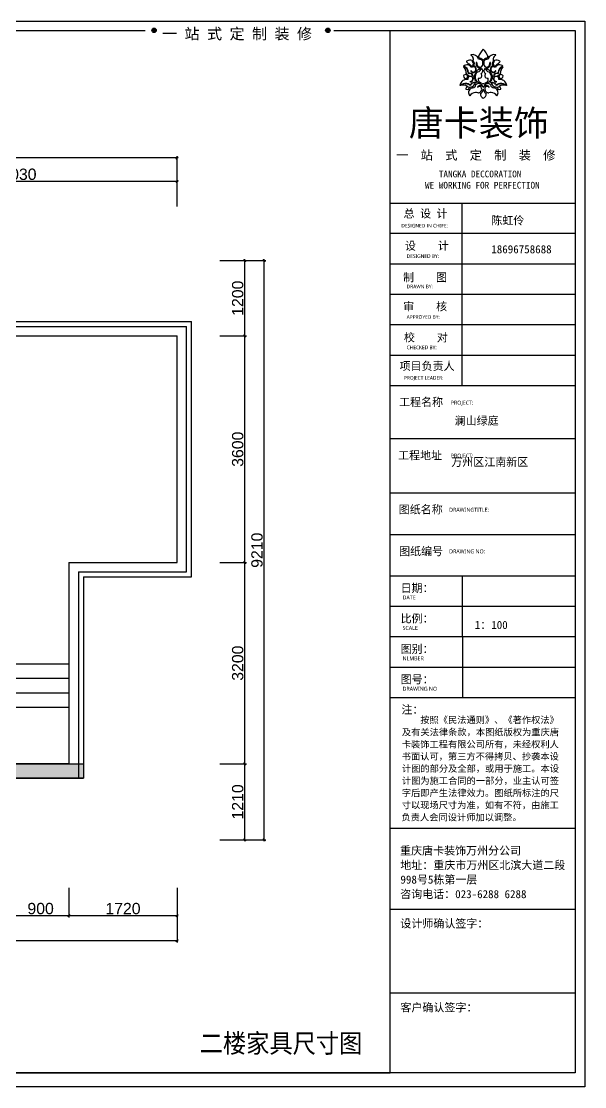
# Model space of a CAD drawing. Header units: millimetres. Extents: x 2919 to 27402, y 1359 to 40342.
# Drawn here: x 18441 to 27402, y 1359 to 18291 of the extents above; entities that cross this region are included whole.
import ezdxf
from ezdxf.enums import TextEntityAlignment as Align

# ---------------------------------------------------------------- set-up
doc = ezdxf.new("R2010")
doc.units = ezdxf.units.MM
doc.layers.add('1', color=1, linetype='Continuous')
doc.layers.add('DIM', color=1, linetype='Continuous')
doc.layers.add('填充', color=250, linetype='Continuous', lineweight=30)
doc.layers.add('文字', color=3, linetype='Continuous', lineweight=13)
doc.styles.get("Standard").update_dxf_attribs({"font": 'arial.ttf'})
doc.styles.add('图框－雅黑', font='')
doc.styles.add('黑体', font='simhei.ttf', dxfattribs={"width": 0.8})
doc.styles.get('图框－雅黑').set_extended_font_data('Microsoft YaHei')
doc.dimstyles.new('爱', dxfattribs={"dimtxt": 180, "dimasz": 40, "dimexe": 30, "dimexo": 30, "dimgap": 20, "dimtad": 1, "dimdec": 0, "dimdsep": 46, "dimtxsty": 'Standard', "dimblk": 'ARCHTICK', "dimcen": 2.5, "dimdle": 20, "dimclrd": 3, "dimclre": 3, "dimclrt": 3, "dimadec": 0, "dimazin": 0, "dimtfac": 1, "dimtdec": 0, "dimtmove": 2, "dimatfit": 3, "dimldrblk": 'OPEN90', "dimfxl": 0, "dimarcsym": 0})

# ---------------------------------------------------------------- blocks, each defined once
blk = doc.blocks.new('4a78gf4t8h7y4u874i78478o478op[pp[[p[[')
at = {"layer": 'DIM'}
h = blk.add_hatch(color=152, dxfattribs=at)
edge = h.paths.add_edge_path()
edge.add_arc((302.51, -2.46), 0.608, 0, 360)
h = blk.add_hatch(color=152, dxfattribs=at)
edge = h.paths.add_edge_path()
edge.add_arc((349.93, -2.46), 0.608, 0, 360)
at = {"color": 14}
for centre, radius, start, end in [((400.52, -14.42), 10.66, 140.1265, 153.9099), ((384.16, -14.42), 10.66, 26.0901, 39.8735), ((387.91, -10.96), 0.135, 130.8622, 224.8132), ((389.59, -9.87), 2.14, 212.5017, 235.9747), ((388.69, -12.05), 1.47, 64.6412, 126.2564), ((388.97, -9.15), 0.0576, 129.2482, 281.0811), ((387.94, -10.67), 1.78, 15.1882, 56.6691), ((389.34, -10.81), 1.76, 15.7951, 103.5939), ((389.26, -10.78), 0.0899, 321.3052, 73.6602), ((389.59, -10.92), 0.269, 157.052, 235.895), ((389.01, -11.66), 0.674, 356.1363, 53.5632), ((388.6, -10.43), 1.08, 337.9573, 19.9477), ((389.63, -10.85), 0.0353, 157.9573, 229.126), ((389.03, -11.54), 0.887, 354.8606, 49.126), ((388.69, -11.57), 1.23, 331.0592, 1.2851), ((392.12, -11.53), 1.73, 172.5257, 208.8476), ((390.48, -11.33), 0.0798, 8.1, 177.7915), ((392.76, -11.4), 2.2, 177.7524, 191.0961), ((390.98, -9.75), 0.0371, 151.5138, 287.6923), ((391.08, -10.19), 0.413, 67.7619, 102.0104), ((391, -9.82), 0.0353, 102.0104, 107.6923), ((391.13, -11.71), 1.38, 58.9189, 93.8184), ((391.22, -9.84), 0.0353, 52.4637, 67.7619), ((391.07, -10.04), 0.289, 356.5308, 52.4637), ((391.39, -10.06), 0.0353, 176.5308, 267.8872), ((391.35, -11.14), 1.05, 19.3354, 87.8872), ((391.26, -11.29), 0.961, 6.6933, 52.8526), ((390.78, -11.4), 1.46, 320.723, 8.785), ((393.32, -11.14), 1.05, 92.1128, 160.6646), ((393.9, -11.4), 1.46, 171.215, 219.277), ((393.41, -11.29), 0.961, 127.1474, 173.3067), ((393.55, -11.71), 1.38, 86.1816, 121.0811), ((393.28, -10.06), 0.0353, 272.1128, 3.4692), ((393.61, -10.04), 0.289, 127.5363, 183.4692), ((393.45, -9.84), 0.0353, 112.2381, 127.5363), ((393.6, -10.19), 0.413, 77.9896, 112.2381), ((395.33, -10.81), 1.76, 76.4061, 164.2049), ((393.67, -9.82), 0.0353, 72.3077, 77.9896), ((393.7, -9.75), 0.0371, 252.3077, 28.4862), ((392.55, -11.53), 1.73, 331.1524, 7.4743), ((391.91, -11.4), 2.2, 348.9039, 2.2476), ((394.2, -11.33), 0.0798, 2.2085, 171.9), ((395.64, -11.54), 0.887, 130.874, 185.1394), ((395.98, -11.57), 1.23, 178.7149, 208.9408), ((396.07, -10.43), 1.08, 160.0523, 202.0427), ((395.66, -11.66), 0.674, 126.4368, 183.8637), ((396.73, -10.67), 1.78, 123.3309, 164.8118), ((395.04, -10.85), 0.0353, 310.874, 22.0427), ((395.08, -10.92), 0.269, 304.105, 22.948), ((395.41, -10.78), 0.0899, 106.3398, 218.6948), ((395.98, -12.05), 1.47, 53.7436, 115.3588), ((395.71, -9.15), 0.0576, 258.9189, 50.7518), ((395.08, -9.87), 2.14, 304.0253, 327.4983), ((396.76, -10.96), 0.135, 315.1868, 49.1378), ((387.65, -15.43), 0.929, 84.7532, 144.0641), ((387.91, -13.27), 1.41, 81.3762, 132.126), ((386.54, -13.91), 1.74, 358.0071, 75.7138), ((387.06, -12.43), 0.0342, 74.8794, 225.9526), ((385.98, -13.62), 1.58, 4.0286, 48.0926), ((386.68, -13.81), 1.47, 0, 74.6784), ((388.71, -13.65), 1.17, 173.0412, 225.9752), ((388.55, -14.03), 0.942, 210.4367, 249.9982), ((389.02, -13.43), 1.55, 217.4163, 278.2664), ((387.86, -13.14), 1.29, 23.2238, 77.9881), ((389.5, -13.64), 1.36, 187.5695, 208.1232), ((388.53, -13.88), 0.273, 199.5533, 277.467), ((388.39, -14.1), 0.196, 243.0816, 305.2606), ((387.84, -12.94), 1.41, 36.7382, 66.639), ((388.69, -14.96), 0.726, 0.2025, 105.3957), ((388.61, -15.1), 0.95, 18.0914, 92.663), ((388.99, -13.55), 0.0538, 19.3538, 233.4286), ((389.55, -13.27), 0.677, 208.7612, 309.5254), ((389.67, -11.57), 0.875, 216.7287, 231.5577), ((389.6, -13.11), 0.737, 249.5535, 139.1764), ((389.7, -13.1), 0.791, 213.1132, 242.9671), ((389.14, -12.23), 0.0353, 231.5577, 342.1639), ((389.58, -12.37), 0.419, 116.4667, 162.1639), ((389.45, -12.29), 0.299, 63.1893, 101.2964), ((389.6, -11.99), 0.0353, 243.1893, 337.7898), ((388.99, -11.74), 0.69, 337.7898, 3.0865), ((389.8, -12.18), 0.0353, 151.0592, 253.2425), ((389.53, -13.07), 0.895, 352.5078, 73.2425), ((391.52, -15.08), 1.61, 127.2401, 177.4415), ((390.34, -14.54), 0.82, 76.4576, 119.2239), ((391.83, -15.19), 1.74, 125.5013, 196.2356), ((390.5, -13.2), 0.0883, 172.5078, 239.2803), ((390.82, -12.67), 0.711, 239.2803, 260.4271), ((391.54, -11.51), 1.22, 211.1976, 261.466), ((390.52, -13.77), 0.0353, 307.2401, 76.4576), ((391.39, -11.65), 0.81, 179.3168, 256.3117), ((390.72, -13.28), 0.0883, 260.4271, 316.7001), ((391.65, -14.16), 1.2, 99.0613, 136.7001), ((390.84, -13.8), 0.0353, 101.1298, 125.5013), ((390.59, -12.53), 1.26, 281.1298, 344.9758), ((391.41, -11.73), 0.746, 238.6902, 325.9802), ((391.37, -12.86), 0.149, 266.2388, 96.969), ((391.78, -14.27), 0.0353, 120.8242, 220.5733), ((391.12, -14.84), 0.836, 345.3583, 40.5733), ((391.33, -13.51), 0.849, 300.8242, 48.4938), ((391.83, -12.95), 0.0968, 27.6017, 101.0193), ((393.34, -13.51), 0.849, 131.5062, 239.1758), ((393.26, -11.73), 0.746, 214.0198, 301.3098), ((393.55, -14.84), 0.836, 139.4267, 194.6417), ((392.84, -12.95), 0.0968, 78.9807, 152.3983), ((394.08, -12.53), 1.26, 195.0242, 258.8702), ((392.89, -14.27), 0.0353, 319.4267, 59.1758), ((393.3, -12.86), 0.149, 83.031, 273.7612), ((393.02, -14.16), 1.2, 43.2999, 80.9387), ((393.14, -11.51), 1.22, 278.534, 328.8024), ((393.29, -11.65), 0.81, 283.6883, 0.6832), ((393.83, -13.8), 0.0353, 54.4987, 78.8702), ((392.84, -15.19), 1.74, 343.7644, 54.4987), ((393.96, -13.28), 0.0883, 223.2999, 279.5729), ((393.85, -12.67), 0.711, 279.5729, 300.7197), ((394.15, -13.77), 0.0353, 103.5424, 232.7599), ((393.16, -15.08), 1.61, 2.5585, 52.7599), ((394.33, -14.54), 0.82, 60.7761, 103.5424), ((394.17, -13.2), 0.0883, 300.7197, 7.4922), ((395.15, -13.07), 0.895, 106.7575, 187.4922), ((395.08, -13.11), 0.737, 40.8236, 290.4465), ((395.13, -13.27), 0.677, 230.4746, 331.2388), ((394.88, -12.18), 0.0353, 286.7575, 28.9408), ((395.68, -11.74), 0.69, 176.9135, 202.2102), ((395.07, -11.99), 0.0353, 202.2102, 296.8107), ((395.22, -12.29), 0.299, 78.7036, 116.8107), ((396.06, -15.1), 0.95, 87.337, 161.9086), ((395.98, -14.96), 0.726, 74.6043, 179.7975), ((395.1, -12.37), 0.419, 17.8361, 63.5333), ((394.97, -13.1), 0.791, 297.0329, 326.8868), ((395.65, -13.43), 1.55, 261.7336, 322.5837), ((395.53, -12.23), 0.0353, 197.8361, 308.4423), ((395.01, -11.57), 0.875, 308.4423, 323.2713), ((396.82, -13.14), 1.29, 102.0119, 156.7762), ((395.69, -13.55), 0.0538, 306.5714, 160.6462), ((396.83, -12.94), 1.41, 113.361, 143.2618), ((396.14, -13.88), 0.273, 262.533, 340.4467), ((396.29, -14.1), 0.196, 234.7394, 296.9184), ((395.18, -13.64), 1.36, 331.8768, 352.4305), ((398.13, -13.91), 1.74, 104.2862, 181.9929), ((396.13, -14.03), 0.942, 290.0018, 329.5633), ((397.99, -13.81), 1.47, 105.3216, 180), ((396.76, -13.27), 1.41, 47.874, 98.6238), ((395.96, -13.65), 1.17, 314.0248, 6.9588), ((397.02, -15.43), 0.929, 35.9359, 95.2468), ((398.7, -13.62), 1.58, 131.9074, 175.9714), ((397.61, -12.43), 0.0342, 314.0474, 105.1206), ((387.93, -17.78), 2, 126.5288, 172.2908), ((387.52, -19.55), 2.57, 83.4622, 127.5016), ((387.49, -19.53), 2.45, 94.6709, 124.2198), ((386.79, -19.69), 2.29, 58.8938, 107.2806), ((387.87, -17.98), 2.13, 83.6236, 122.0818), ((387.65, -14.88), 0.755, 180, 237.0377), ((387.62, -15.01), 0.633, 228.6787, 287.3696), ((387.57, -19.25), 2.17, 64.6612, 97.4061), ((388.36, -15.52), 0.558, 101.6135, 188.7861), ((387.81, -18.35), 1.35, 58.5893, 90), ((388.87, -15.74), 0.771, 121.3658, 188.9576), ((388.2, -14.95), 0.05, 332.779, 80.1785), ((388.79, -15.75), 0.74, 25.26, 115.5586), ((388.79, -16.99), 0.412, 224.8879, 301.4969), ((388.72, -16.98), 0.301, 226.3303, 319.3723), ((388.8, -15.68), 0.703, 259.5615, 20.9149), ((388.97, -16.09), 0.407, 224.1862, 316.2123), ((389.81, -17.76), 1.04, 91.662, 145.9124), ((389.73, -17.53), 0.747, 118.9529, 165.3858), ((388.26, -15.8), 2.23, 290.5042, 325.7046), ((389.05, -7.71), 7.26, 271.5215, 272.9171), ((388.18, -15.46), 1.42, 319.9735, 342.4303), ((389.7, -17.53), 0.734, 58.0105, 121.5848), ((389.51, -17.29), 0.82, 265.3598, 357.0098), ((390.29, -14.26), 0.949, 215.0022, 235.9379), ((390.87, -16.19), 1.38, 133.151, 167.6467), ((389.82, -14.96), 0.104, 234.5376, 331.0679), ((389.89, -18.07), 1.36, 76.8841, 94.5878), ((391.6, -15.32), 1.67, 175.1933, 227.5514), ((390.02, -16.99), 0.112, 323.3299, 48.7162), ((391.55, -15.33), 1.44, 194.0716, 279.6886), ((390.2, -16.44), 0.305, 270, 317.0051), ((391.07, -17.97), 0.974, 78.6083, 139.2522), ((390.41, -16.59), 0.0632, 275.5696, 64.8036), ((391.92, -15.79), 0.96, 163.0666, 262.1452), ((391.24, -14.82), 0.729, 251.4629, 354.1918), ((391.26, -17.62), 0.599, 349.5157, 90), ((392.37, -18.02), 1, 91.8098, 122.7133), ((389.55, -18.89), 2.85, 17.7866, 36.9845), ((392.31, -18.02), 1, 57.2867, 88.1902), ((395.12, -18.89), 2.85, 143.0155, 162.2134), ((393.44, -14.82), 0.729, 185.8082, 288.5371), ((393.41, -17.62), 0.599, 90, 190.4843), ((392.75, -15.79), 0.96, 277.8548, 16.9334), ((393.12, -15.33), 1.44, 260.3114, 345.9284), ((393.6, -17.97), 0.974, 40.7478, 101.3917), ((393.07, -15.32), 1.67, 312.4486, 4.8067), ((394.26, -16.59), 0.0632, 115.1964, 264.4304), ((394.48, -16.44), 0.305, 222.9949, 270), ((395.16, -17.29), 0.82, 182.9902, 274.6402), ((394.78, -18.07), 1.36, 85.4122, 103.1159), ((394.66, -16.99), 0.112, 131.2838, 216.6701), ((396.41, -15.8), 2.23, 214.2954, 249.4958), ((394.97, -17.53), 0.734, 58.4152, 121.9895), ((393.8, -16.19), 1.38, 12.3533, 46.849), ((394.85, -14.96), 0.104, 208.9321, 305.4624), ((394.86, -17.76), 1.04, 34.0876, 88.338), ((394.38, -14.26), 0.949, 304.0621, 324.9978), ((396.5, -15.46), 1.42, 197.5697, 220.0265), ((395.87, -15.68), 0.703, 159.0851, 280.4385), ((395.88, -15.75), 0.74, 64.4414, 154.74), ((395.62, -7.71), 7.26, 267.0829, 268.4785), ((394.95, -17.53), 0.747, 14.6142, 61.0471), ((395.71, -16.09), 0.407, 223.7877, 315.8138), ((395.89, -16.99), 0.412, 238.5031, 315.1121), ((395.95, -16.98), 0.301, 220.6277, 313.6697), ((396.86, -18.35), 1.35, 90, 121.4107), ((397.11, -19.25), 2.17, 82.5939, 115.3388), ((395.8, -15.74), 0.771, 351.0424, 58.6342), ((396.47, -14.95), 0.05, 99.8215, 207.221), ((396.32, -15.52), 0.558, 351.2139, 78.3865), ((396.8, -17.98), 2.13, 57.9182, 96.3764), ((397.88, -19.69), 2.29, 72.7194, 121.1062), ((397.16, -19.55), 2.57, 52.4984, 96.5378), ((397.06, -15.01), 0.633, 252.6304, 311.3213), ((397.19, -19.53), 2.45, 55.7802, 85.3291), ((397.02, -14.88), 0.755, 302.9623, 0), ((396.74, -17.78), 2, 7.7092, 53.4712), ((387.57, -19.25), 2.17, 124.0654, 124.0984), ((388.07, -18.39), 0.54, 94.8887, 168.4928), ((387.76, -18.32), 0.227, 169.8563, 264.6153), ((388.03, -17.41), 1.17, 251.927, 286.0861), ((388.67, -16.71), 1.24, 231.9681, 287.3787), ((388.61, -16.8), 1.21, 240.6364, 277.7844), ((389.69, -19.46), 1.37, 100.2396, 193.755), ((388.34, -18.5), 0.0353, 286.0861, 344.8944), ((388.39, -18.34), 0.035, 59.2344, 223.0521), ((389.29, -19.63), 0.945, 189.3675, 226.8283), ((388.14, -18.45), 0.242, 344.8944, 21.2645), ((390.41, -20.28), 2.81, 125.5995, 135.4377), ((390.42, -21.48), 2.12, 96.2113, 146.9584), ((390.01, -21.65), 2.29, 69.6744, 85.474), ((390.81, -17.97), 0.0444, 149.1897, 294.3192), ((391.42, -18.26), 0.715, 108.8098, 154.5449), ((390.88, -18.49), 1.02, 265.7547, 358.7898), ((394.54, -21.9), 5.37, 130.0673, 133.568), ((391.34, -18.36), 0.62, 81.7972, 114.6957), ((391.33, -18.5), 0.931, 56.2301, 98.8468), ((391.15, -18.44), 0.749, 354.4334, 68.5639), ((392.76, -19.83), 1.21, 173.3336, 213.7525), ((391.06, -18.59), 1.21, 294.2165, 322.9291), ((389.63, -17.95), 2.76, 330.3204, 349.1422), ((392.3, -18.01), 0.038, 194.2401, 344.8346), ((392.37, -18.01), 0.038, 195.1654, 345.7599), ((395.05, -17.95), 2.76, 190.8578, 209.6796), ((393.61, -18.59), 1.21, 217.0709, 245.7835), ((393.52, -18.44), 0.749, 111.4361, 185.5666), ((393.8, -18.49), 1.02, 181.2102, 274.2453), ((393.34, -18.5), 0.931, 81.1532, 123.7699), ((391.91, -19.83), 1.21, 326.2475, 6.6664), ((393.34, -18.36), 0.62, 65.3043, 98.2028), ((393.25, -18.26), 0.715, 25.4551, 71.1902), ((390.14, -21.9), 5.37, 46.432, 49.9327), ((393.86, -17.97), 0.0444, 245.6808, 30.8103), ((394.67, -21.65), 2.29, 94.526, 110.3256), ((394.26, -21.48), 2.12, 33.0416, 83.7887), ((394.98, -19.46), 1.37, 346.245, 79.7604), ((396, -16.71), 1.24, 252.6213, 308.0319), ((396.06, -16.8), 1.21, 262.2156, 299.3636), ((394.26, -20.28), 2.81, 44.5623, 54.4005), ((395.38, -19.63), 0.945, 313.1717, 350.6325), ((396.28, -18.34), 0.035, 316.9479, 120.7656), ((396.53, -18.45), 0.242, 158.7355, 195.1056), ((396.33, -18.5), 0.0353, 195.1056, 253.9139), ((396.65, -17.41), 1.17, 253.9139, 288.073), ((396.61, -18.39), 0.54, 11.5072, 85.1113), ((396.91, -18.32), 0.227, 275.3847, 10.1437), ((397.11, -19.25), 2.17, 55.9016, 55.9346), ((392.79, -19.65), 1.35, 219.4606, 250.2059), ((391.88, -19.65), 1.35, 289.7941, 320.5394)]:
    blk.add_arc(centre, radius, start, end, dxfattribs=at)
at = {"layer": 'DIM', "color": 152, "linetype": 'ByBlock'}
for p, q in [((0, 0), (420, 0)), ((420, 0), (420, -290.47)), ((17.39, -2.51), (300.11, -2.51)), ((351.58, -2.51), (417.37, -2.51)), ((417.37, -2.51), (417.37, -286.68)), ((96.27, -286.68), (366.93, -286.68)), ((417.37, -286.68), (96.27, -286.68)), ((420, -290.47), (0, -290.47))]:
    blk.add_line(p, q, dxfattribs=at)
at = {"layer": 'DIM', "color": 152}
for p, q in [((366.93, -286.68), (366.93, -2.51)), ((366.93, -49.59), (417.37, -49.59)), ((386.47, -49.59), (386.47, -99.37)), ((417.37, -57.89), (366.93, -57.89)), ((417.37, -66.19), (366.93, -66.19)), ((417.37, -74.49), (366.93, -74.49)), ((417.37, -82.78), (366.93, -82.78)), ((417.37, -91.08), (366.93, -91.08)), ((417.37, -99.37), (366.93, -99.37)), ((417.37, -113.83), (366.93, -113.83)), ((417.37, -128.67), (366.93, -128.67)), ((417.37, -139.97), (366.93, -139.97)), ((417.37, -151.26), (366.93, -151.26)), ((386.57, -151.26), (386.67, -184.45)), ((417.37, -159.56), (366.93, -159.56)), ((417.37, -167.85), (366.93, -167.85)), ((417.37, -176.15), (366.93, -176.15)), ((417.37, -184.45), (366.93, -184.45)), ((366.93, -219.98), (417.37, -219.98)), ((366.93, -242.04), (417.37, -242.04)), ((417.37, -264.93), (366.93, -264.93))]:
    blk.add_line(p, q, dxfattribs=at)
for centre in [(302.51, -2.46), (349.93, -2.46)]:
    blk.add_circle(centre, 0.608, dxfattribs=at)
at = {"layer": 'DIM', "color": 152, "lineweight": -3, "style": '黑体'}
for s, height, p in [('一 站 式 定 制 装 修', 3, (304.71, -4.9)), ('唐卡装饰', 7, (372.01, -31.21)), ('一  站  式  定  制  装  修', 2.4529, (368.57, -37.72)), ('   TANGKA DECCORATION', 1.8397, (376.45, -42.55)), ('WE WORKING FOR PERFECTION', 1.8397, (376.43, -45.61)), ('总 设 计', 2.2, (370.59, -53.52)), ('陈虹伶', 2.2, (394.52, -55.39)), (' 设    计', 2.2, (369.45, -62.31)), ('18696758688', 2.2, (394.52, -63.25)), ('制    图', 2.2, (370.45, -70.92)), ('审    核', 2.2, (370.48, -78.87)), ('校    对', 2.2, (370.68, -87.3)), ('项目负责人', 2.2, (369.49, -95.09)), ('工程名称', 2.2, (369.36, -104.91)), ('澜山绿庭', 2.2, (384.52, -110)), ('工程地址', 2.2, (369.08, -119.44)), ('万州区江南新区', 2.2, (383.6, -121.25)), ('图纸名称', 2.2, (369.26, -134.2)), ('图纸编号', 2.2, (369.36, -145.59)), ('1：100', 2.2, (390.01, -165.68)), ('    按照《民法通则》、《著作权法》', 1.8013, (370.22, -191.37)), ('及有关法律条款，本图纸版权为重庆唐', 1.8013, (370.13, -194.7)), ('卡装饰工程有限公司所有，未经权利人', 1.8013, (370.09, -198.02)), ('书面认可，第三方不得拷贝、抄袭本设', 1.8013, (370.07, -201.33)), ('计图的部分及全部，或用于施工。本设', 1.8013, (370.12, -204.64)), ('计图为施工合同的一部分，业主认可签', 1.8013, (370.12, -207.96)), ('字后即产生法律效力。图纸所标注的尺', 1.8013, (370.11, -211.28)), ('寸以现场尺寸为准，如有不符，由施工', 1.8013, (370.08, -214.6)), ('负责人会同设计师加以调整。', 1.8013, (370.02, -217.92)), ('重庆唐卡装饰万州分公司', 2.2001, (369.63, -227.21)), ('地址：重庆市万州区北滨大道二段', 2.2001, (369.7, -231.16)), ('998号5栋第一层', 2.2, (369.73, -235.1)), ('咨询电话：023-6288 6288', 2.2001, (369.66, -239.06)), ('设计师确认签字：', 2.2, (369.7, -247.08)), ('客户确认签字：', 2.2, (369.72, -269.97))]:
    blk.add_text(s, height=height, dxfattribs=at).set_placement(p)
at = {"layer": 'DIM', "color": 152}
for s, height, style, p in [('DESIGNED IN CHIFE:', 0.9907, '图框－雅黑', (369.97, -56.21)), ('DESIGNED BY:', 0.9907, '图框－雅黑', (371.42, -64.51)), ('DRAWN BY:', 0.991, '图框－雅黑', (371.42, -72.81)), ('APPROYED BY:', 0.9907, '图框－雅黑', (371.42, -81.11)), ('CHECKED BY:', 0.9907, '图框－雅黑', (371.42, -89.4)), ('PROJECT LEADER:', 0.9907, '图框－雅黑', (370.68, -97.7)), ('PROJECT:', 1.081, '图框－雅黑', (383.46, -104.52)), ('PROJECT:', 1.081, '图框－雅黑', (383.46, -118.97)), ('DRAWINGTITLE:', 1.0808, '图框－雅黑', (383.02, -133.71)), ('DRAWING NO:', 1.0808, '图框－雅黑', (383.02, -145.06)), (' 日期：', 2.2, '黑体', (368.27, -155.63)), ('DATE', 1.081, '图框－雅黑', (370.31, -157.63)), (' 比例：', 2.2, '黑体', (368.27, -163.94)), ('SCALE', 1.081, '图框－雅黑', (370.31, -165.93)), (' 图别：', 2.2, '黑体', (368.27, -172.22)), ('NLMBER', 1.081, '图框－雅黑', (370.31, -174.22)), (' 图号：', 2.2, '黑体', (368.27, -180.51)), ('DRAWING NO', 1.081, '图框－雅黑', (370.31, -182.52)), ('注：', 2.2, '黑体', (369.99, -188.77))]:
    blk.add_text(s, height=height, dxfattribs=dict(at, style=style)).set_placement(p)
blk = doc.blocks.new('_ArchTick')
at = {"color": 0, "linetype": 'ByBlock', "const_width": 0.4}
blk.add_lwpolyline([(-0.5, -0.5), (0.5, 0.5)], dxfattribs=at)
blk = doc.blocks.new('*D31')
at = {"color": 3, "lineweight": -2, "ltscale": 100, "transparency": 16777216}
for p, q in [((103171, -85663), (103171, -86136)), ((104891, -85663), (104891, -86136)), ((104911, -86106), (103151, -86106))]:
    blk.add_line(p, q, dxfattribs=at)
at = {"layer": 'Defpoints', "color": 0, "ltscale": 100, "transparency": 16777216}
for p in [(103171, -85633), (104891, -85633), (103171, -86106)]:
    blk.add_point(p, dxfattribs=at)
at = {"color": 3, "lineweight": -2, "ltscale": 100, "transparency": 16777216, "xscale": 40, "yscale": 40, "zscale": 40, "rotation": 180}
blk.add_blockref('_ArchTick', (103171, -86106), dxfattribs=at)
at = {"color": 3, "lineweight": -2, "ltscale": 100, "transparency": 16777216, "xscale": 40, "yscale": 40, "zscale": 40}
blk.add_blockref('_ArchTick', (104891, -86106), dxfattribs=at)
at = {"color": 3, "ltscale": 100, "transparency": 16777216, "insert": (104031, -85994), "char_height": 180, "attachment_point": 5}
blk.add_mtext('1720', dxfattribs=at)
blk = doc.blocks.new('_Open90')
at = {"color": 0, "linetype": 'ByBlock', "lineweight": -2}
for p, q in [((0, 0), (-1, 0)), ((-0.5, 0.5), (0, 0)), ((0, 0), (-0.5, -0.5))]:
    blk.add_line(p, q, dxfattribs=at)
blk = doc.blocks.new('*D32')
at = {"color": 3, "lineweight": -2, "ltscale": 100, "transparency": 16777216}
for p, q in [((102271, -85663), (102271, -86136)), ((103171, -85663), (103171, -86136)), ((103191, -86106), (102251, -86106))]:
    blk.add_line(p, q, dxfattribs=at)
at = {"layer": 'Defpoints', "color": 0, "ltscale": 100, "transparency": 16777216}
for p in [(102271, -85633), (103171, -85633), (102271, -86106)]:
    blk.add_point(p, dxfattribs=at)
at = {"color": 3, "lineweight": -2, "ltscale": 100, "transparency": 16777216, "xscale": 40, "yscale": 40, "zscale": 40, "rotation": 180}
blk.add_blockref('_ArchTick', (102271, -86106), dxfattribs=at)
at = {"color": 3, "lineweight": -2, "ltscale": 100, "transparency": 16777216, "xscale": 40, "yscale": 40, "zscale": 40}
blk.add_blockref('_ArchTick', (103171, -86106), dxfattribs=at)
at = {"color": 3, "ltscale": 100, "transparency": 16777216, "insert": (102721, -85994), "char_height": 180, "attachment_point": 5}
blk.add_mtext('900', dxfattribs=at)
blk = doc.blocks.new('*D40')
at = {"color": 3, "lineweight": -2, "ltscale": 100, "transparency": 16777216}
for p, q in [((91621, -85663), (91621, -86533)), ((104891, -85663), (104891, -86533)), ((91601, -86503), (104911, -86503))]:
    blk.add_line(p, q, dxfattribs=at)
at = {"layer": 'Defpoints', "color": 0, "ltscale": 100, "transparency": 16777216}
for p in [(91621, -85633), (104891, -85633), (104891, -86503)]:
    blk.add_point(p, dxfattribs=at)
at = {"color": 3, "lineweight": -2, "ltscale": 100, "transparency": 16777216, "xscale": 40, "yscale": 40, "zscale": 40, "rotation": 180}
blk.add_blockref('_ArchTick', (91621, -86503), dxfattribs=at)
at = {"color": 3, "lineweight": -2, "ltscale": 100, "transparency": 16777216, "xscale": 40, "yscale": 40, "zscale": 40}
blk.add_blockref('_ArchTick', (104891, -86503), dxfattribs=at)
at = {"color": 3, "ltscale": 100, "transparency": 16777216, "insert": (98256, -86646), "char_height": 180, "attachment_point": 5}
blk.add_mtext('13270', dxfattribs=at)
blk = doc.blocks.new('*D41')
at = {"color": 3, "lineweight": -2, "ltscale": 100, "transparency": 16777216}
for p, q in [((104911, -74436), (99841, -74436)), ((99861, -74833), (99861, -74406)), ((104891, -74833), (104891, -74406))]:
    blk.add_line(p, q, dxfattribs=at)
at = {"layer": 'Defpoints', "color": 0, "ltscale": 100, "transparency": 16777216}
for p in [(99861, -74436), (99861, -74863), (104891, -74863)]:
    blk.add_point(p, dxfattribs=at)
at = {"color": 3, "lineweight": -2, "ltscale": 100, "transparency": 16777216, "xscale": 40, "yscale": 40, "zscale": 40, "rotation": 180}
blk.add_blockref('_ArchTick', (99861, -74436), dxfattribs=at)
at = {"color": 3, "lineweight": -2, "ltscale": 100, "transparency": 16777216, "xscale": 40, "yscale": 40, "zscale": 40}
blk.add_blockref('_ArchTick', (104891, -74436), dxfattribs=at)
at = {"color": 3, "ltscale": 100, "transparency": 16777216, "insert": (102376, -74324), "char_height": 180, "attachment_point": 5}
blk.add_mtext('5030', dxfattribs=at)
blk = doc.blocks.new('*D46')
at = {"color": 3, "lineweight": -2, "ltscale": 100, "transparency": 16777216}
for p, q in [((104911, -74064), (91601, -74064)), ((91621, -74833), (91621, -74034)), ((104891, -74833), (104891, -74034))]:
    blk.add_line(p, q, dxfattribs=at)
at = {"layer": 'Defpoints', "color": 0, "ltscale": 100, "transparency": 16777216}
for p in [(91621, -74064), (91621, -74863), (104891, -74863)]:
    blk.add_point(p, dxfattribs=at)
at = {"color": 3, "lineweight": -2, "ltscale": 100, "transparency": 16777216, "xscale": 40, "yscale": 40, "zscale": 40, "rotation": 180}
blk.add_blockref('_ArchTick', (91621, -74064), dxfattribs=at)
at = {"color": 3, "lineweight": -2, "ltscale": 100, "transparency": 16777216, "xscale": 40, "yscale": 40, "zscale": 40}
blk.add_blockref('_ArchTick', (104891, -74064), dxfattribs=at)
at = {"color": 3, "ltscale": 100, "transparency": 16777216, "insert": (98256, -73952), "char_height": 180, "attachment_point": 5}
blk.add_mtext('13270', dxfattribs=at)
blk = doc.blocks.new('*D53')
at = {"color": 3, "lineweight": -2, "ltscale": 100, "transparency": 16777216}
for p, q in [((105571, -83693), (105998, -83693)), ((105968, -84923), (105968, -83673)), ((105571, -84903), (105998, -84903))]:
    blk.add_line(p, q, dxfattribs=at)
at = {"layer": 'Defpoints', "color": 0, "ltscale": 100, "transparency": 16777216}
for p in [(105541, -83693), (105968, -83693), (105541, -84903)]:
    blk.add_point(p, dxfattribs=at)
at = {"color": 3, "lineweight": -2, "ltscale": 100, "transparency": 16777216, "xscale": 40, "yscale": 40, "zscale": 40}
for p, rotation in [((105968, -83693), 90), ((105968, -84903), 270)]:
    blk.add_blockref('_ArchTick', p, dxfattribs=dict(at, rotation=rotation))
at = {"color": 3, "ltscale": 100, "transparency": 16777216, "insert": (105856, -84298), "char_height": 180, "attachment_point": 5, "rotation": 90}
blk.add_mtext('1210', dxfattribs=at)
blk = doc.blocks.new('*D54')
at = {"color": 3, "lineweight": -2, "ltscale": 100, "transparency": 16777216}
for p, q in [((105571, -80493), (105998, -80493)), ((105968, -83713), (105968, -80473)), ((105571, -83693), (105998, -83693))]:
    blk.add_line(p, q, dxfattribs=at)
at = {"layer": 'Defpoints', "color": 0, "ltscale": 100, "transparency": 16777216}
for p in [(105541, -80493), (105968, -80493), (105541, -83693)]:
    blk.add_point(p, dxfattribs=at)
at = {"color": 3, "lineweight": -2, "ltscale": 100, "transparency": 16777216, "xscale": 40, "yscale": 40, "zscale": 40}
for p, rotation in [((105968, -80493), 90), ((105968, -83693), 270)]:
    blk.add_blockref('_ArchTick', p, dxfattribs=dict(at, rotation=rotation))
at = {"color": 3, "ltscale": 100, "transparency": 16777216, "insert": (105856, -82093), "char_height": 180, "attachment_point": 5, "rotation": 90}
blk.add_mtext('3200', dxfattribs=at)
blk = doc.blocks.new('*D55')
at = {"color": 3, "lineweight": -2, "ltscale": 100, "transparency": 16777216}
for p, q in [((105571, -76893), (105998, -76893)), ((105968, -80513), (105968, -76873)), ((105571, -80493), (105998, -80493))]:
    blk.add_line(p, q, dxfattribs=at)
at = {"layer": 'Defpoints', "color": 0, "ltscale": 100, "transparency": 16777216}
for p in [(105541, -76893), (105968, -76893), (105541, -80493)]:
    blk.add_point(p, dxfattribs=at)
at = {"color": 3, "lineweight": -2, "ltscale": 100, "transparency": 16777216, "xscale": 40, "yscale": 40, "zscale": 40}
for p, rotation in [((105968, -76893), 90), ((105968, -80493), 270)]:
    blk.add_blockref('_ArchTick', p, dxfattribs=dict(at, rotation=rotation))
at = {"color": 3, "ltscale": 100, "transparency": 16777216, "insert": (105856, -78693), "char_height": 180, "attachment_point": 5, "rotation": 90}
blk.add_mtext('3600', dxfattribs=at)
blk = doc.blocks.new('*D56')
at = {"color": 3, "lineweight": -2, "ltscale": 100, "transparency": 16777216}
for p, q in [((105968, -76913), (105968, -75673)), ((105571, -75693), (105998, -75693)), ((105571, -76893), (105998, -76893))]:
    blk.add_line(p, q, dxfattribs=at)
at = {"layer": 'Defpoints', "color": 0, "ltscale": 100, "transparency": 16777216}
for p in [(105541, -75693), (105968, -75693), (105541, -76893)]:
    blk.add_point(p, dxfattribs=at)
at = {"color": 3, "lineweight": -2, "ltscale": 100, "transparency": 16777216, "xscale": 40, "yscale": 40, "zscale": 40}
for p, rotation in [((105968, -75693), 90), ((105968, -76893), 270)]:
    blk.add_blockref('_ArchTick', p, dxfattribs=dict(at, rotation=rotation))
at = {"color": 3, "ltscale": 100, "transparency": 16777216, "insert": (105856, -76293), "char_height": 180, "attachment_point": 5, "rotation": 90}
blk.add_mtext('1200', dxfattribs=at)
blk = doc.blocks.new('*D57')
at = {"color": 3, "lineweight": -2, "ltscale": 100, "transparency": 16777216}
for p, q in [((106275, -84923), (106275, -75673)), ((105571, -75693), (106305, -75693)), ((105571, -84903), (106305, -84903))]:
    blk.add_line(p, q, dxfattribs=at)
at = {"layer": 'Defpoints', "color": 0, "ltscale": 100, "transparency": 16777216}
for p in [(105541, -75693), (106275, -75693), (105541, -84903)]:
    blk.add_point(p, dxfattribs=at)
at = {"color": 3, "lineweight": -2, "ltscale": 100, "transparency": 16777216, "xscale": 40, "yscale": 40, "zscale": 40}
for p, rotation in [((106275, -75693), 90), ((106275, -84903), 270)]:
    blk.add_blockref('_ArchTick', p, dxfattribs=dict(at, rotation=rotation))
at = {"color": 3, "ltscale": 100, "transparency": 16777216, "insert": (106163, -80298), "char_height": 180, "attachment_point": 5, "rotation": 90}
blk.add_mtext('9210', dxfattribs=at)
blk = doc.blocks.new('sfghdj')
at = {"ltscale": 100}
h = blk.add_hatch(color=256, dxfattribs=at)
h.dxf.hatch_style = 1
h.paths.add_polyline_path([(102001, -83692.7), (103401, -83692.7), (103401, -83922.7), (102001, -83922.7)])
for p, q in [((102271, -82102.7), (103171, -82102.7)), ((102271, -82332.7), (103171, -82332.7)), ((102271, -82562.7), (103171, -82562.7)), ((102271, -82792.7), (103171, -82792.7)), ((99860.7, -83922.7), (103401, -83922.7))]:
    blk.add_line(p, q, dxfattribs=at)
blk.add_lwpolyline([(102001, -83692.7), (103401, -83692.7), (103401, -83922.7), (102001, -83922.7)], close=True)
at = {"layer": '1', "ltscale": 100}
for p, q in [((99861, -76742.8), (105041, -76742.8)), ((105041, -80642.8), (105041, -76742.8)), ((103321, -80642.8), (103321, -83922.7)), ((103321, -80642.8), (105041, -80642.8)), ((103171, -83692.7), (102001, -83692.7)), ((103401, -83922.7), (102001, -83922.7))]:
    blk.add_line(p, q, dxfattribs=at)
at = {"layer": '填充', "ltscale": 100}
for p, q in [((99861, -76662.8), (105121, -76662.8)), ((105121, -80722.8), (105121, -76662.8)), ((99861, -76892.8), (104891, -76892.8)), ((104891, -80492.8), (104891, -76892.8)), ((103171, -80492.8), (103171, -83692.7)), ((103171, -80492.8), (104891, -80492.8)), ((103401, -80722.8), (103401, -83922.7)), ((103401, -80722.8), (105121, -80722.8))]:
    blk.add_line(p, q, dxfattribs=at)
at = {"color": 3, "ltscale": 100}
for base, p1, p2, angle, picture, middle in [((91621, -74063.9), (104891, -74862.7), (91621, -74862.7), 180, '*D46', (98256, -73952)), ((99861, -74436), (104891, -74862.7), (99861, -74862.7), 180, '*D41', (102376, -74324.1)), ((105967.9, -75692.7), (105541, -76892.8), (105541, -75692.7), 270, '*D56', (105856, -76292.8)), ((106275.3, -75692.7), (105541, -84902.7), (105541, -75692.7), 90, '*D57', (106163.3, -80297.7)), ((105967.9, -76892.8), (105541, -80492.8), (105541, -76892.8), 270, '*D55', (105856, -78692.8)), ((105967.9, -80492.8), (105541, -83692.7), (105541, -80492.8), 270, '*D54', (105856, -82092.8)), ((105967.9, -83692.7), (105541, -84902.7), (105541, -83692.7), 270, '*D53', (105856, -84297.7)), ((102271, -86105.8), (103171, -85632.7), (102271, -85632.7), 180, '*D32', (102721, -85993.9)), ((103171, -86105.8), (104891, -85632.7), (103171, -85632.7), 180, '*D31', (104031, -85993.9))]:
    dim = blk.add_linear_dim(base=base, p1=p1, p2=p2, angle=angle, dimstyle='爱', dxfattribs=at)
    dim.commit()
    dim.dimension.update_dxf_attribs({"geometry": picture, "text_midpoint": middle})
dim = blk.add_linear_dim(base=(104891, -86503.5), p1=(91621, -85632.7), p2=(104891, -85632.7), angle=180, dimstyle='爱', dxfattribs=at)
dim.commit()
dim.dimension.update_dxf_attribs({"geometry": '*D40', "text_midpoint": (98256, -86645.8), "dimtype": 128})

msp = doc.modelspace()

# ---------------------------------------------------------------- block references
at = {"color": 6}
msp.add_blockref('sfghdj', (-83972.5, 90182.8), dxfattribs=at)
at = {"layer": 'DIM', "xscale": 58.29279913964817, "yscale": 58.29279913964817, "zscale": 58.29279913964817}
msp.add_blockref('4a78gf4t8h7y4u874i78478o478op[pp[[p[[', (2918.9, 18290.9), dxfattribs=at)

# ---------------------------------------------------------------- texts
at = {"layer": '文字', "style": '黑体', "width": 0.9}
msp.add_text('二楼家具尺寸图', height=301.16, dxfattribs=at).set_placement((23866, 1898.2), align=Align.RIGHT)

doc.saveas('drawing.dxf')
